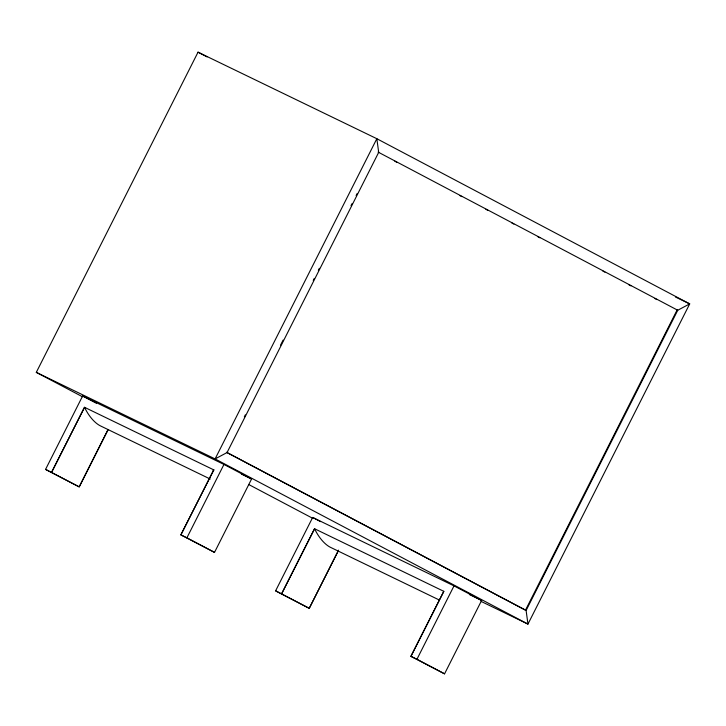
<?xml version="1.0" encoding="UTF-8"?>
<svg xmlns="http://www.w3.org/2000/svg" width="726" height="726" viewBox="0 0 726 726"><rect width="100%" height="100%" fill="white"/><g stroke="black" fill="none" stroke-linecap="round" stroke-linejoin="round"><path stroke-width="1.09" d="M107.929 429.801L79.207 486.883L45.566 469.386L82.628 396.006L223.971 464.431L251.577 479.006L214.515 552.386L180.865 534.89L213.725 469.849M338.479 550.254L309.249 608.334L275.608 590.837L312.67 517.457L454.013 585.882L481.619 600.456L444.557 673.837L410.907 656.34L443.767 591.3M82.428 396.723L36.3 372.365L198.044 52.163L376.839 138.711L689.7 303.885L527.956 624.097L481.22 601.473M108.02 429.846L79.207 486.883L45.566 469.386M244.317 416.887L245.334 414.864M280.563 345.122L283.122 340.077M313.242 280.436L314.258 278.421M318.351 270.326L319.367 268.311M351.021 205.639L352.046 203.625M356.13 195.539L357.147 193.515M36.3 372.365L215.096 458.923L227.047 452.561L378.691 152.369L376.839 138.711L215.096 458.923L527.956 624.097L526.105 610.448L677.748 310.256L689.7 303.885L675.479 297.007M214.515 552.386L186.909 537.812L223.971 464.431M338.57 550.299L309.249 608.334L275.608 590.837M444.557 673.837L416.951 659.262L454.013 585.882M227.047 452.561L526.105 610.448L525.506 610.149L677.14 309.957L677.748 310.256L378.083 152.07M210.231 479.033L100.07 425.708A25.474 12.215 62.2 0 1 84.561 407.322L51.6 472.308L84.461 407.268L213.825 469.903L180.865 534.89L186.909 537.812M241.413 474.078L251.577 479.006M469.423 594.549L481.619 600.456M439.257 599.994L330.112 547.159A25.474 12.215 62.2 0 1 314.603 528.773L281.643 593.768L314.503 528.719L443.867 591.354L410.907 656.34L416.951 659.262M198.044 52.163L207.073 56.927M394.844 161.236L396.841 162.297M459.848 195.557L461.854 196.619M485.857 209.288L487.854 210.349M511.866 223.018L513.863 224.071M537.866 236.749L539.863 237.801M602.879 271.07L604.876 272.123M628.888 284.801L630.885 285.853M654.888 298.531L656.885 299.584M226.448 452.262L525.506 610.149M82.628 396.006L96.431 403.293M312.67 517.457L320.565 521.622M248.882 484.605L312.053 517.956M212.645 471.882A25.474 12.85 -9.2 0 1 213.825 469.903"/></g></svg>
